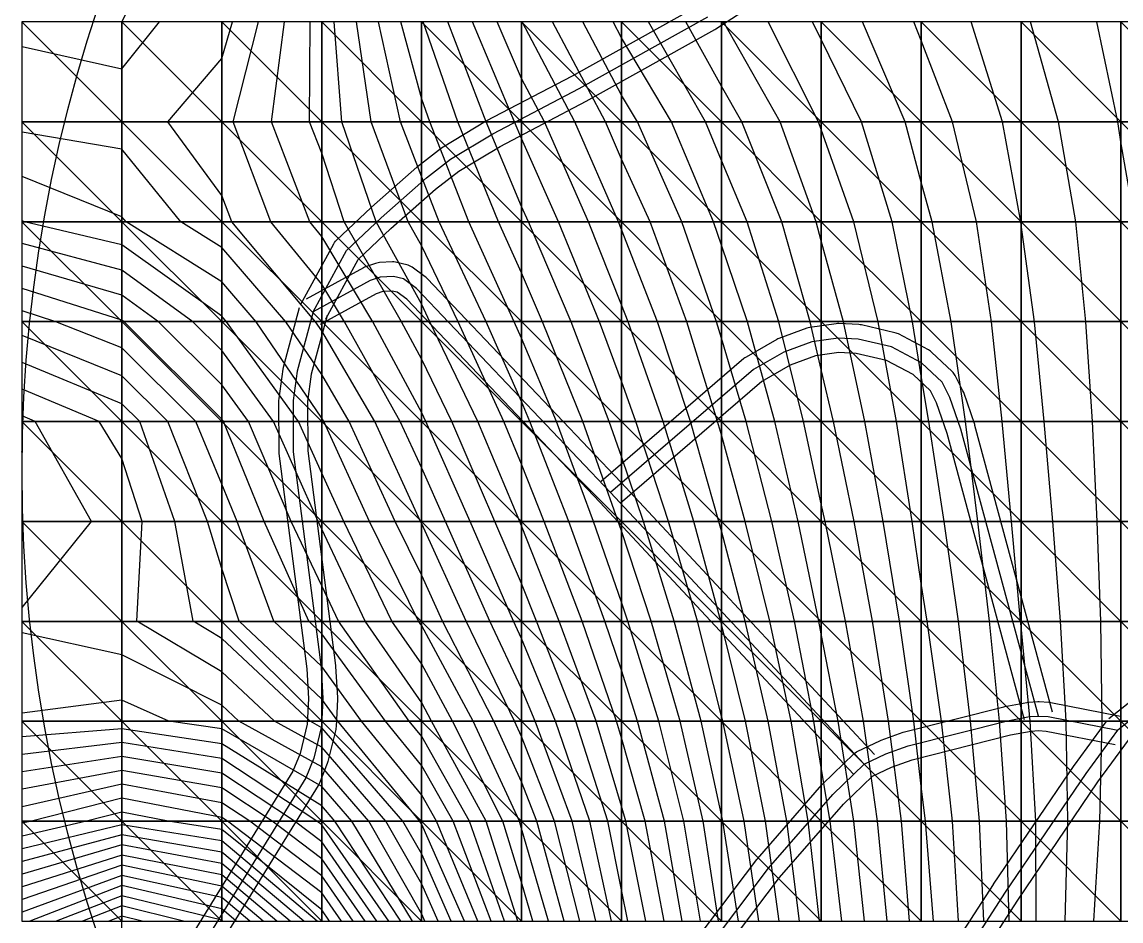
# Model space of a CAD drawing. Header units: metres. Extents: x -746 to 502, y -636 to 300.
# Drawn here: x -300 to -72.4, y -93.1 to 93.1 of the extents above; entities that cross this region are included whole.
import ezdxf

# ---------------------------------------------------------------- set-up
doc = ezdxf.new("R2010")
doc.units = ezdxf.units.M
for name, color, linetype in [('TOPO_AOI', 6, 'Continuous'), ('TOPO_CONT_MAJR', 7, 'Continuous'), ('TOPO_CONT_MINR', 249, 'Continuous'), ('TOPO_ELEV', 9, 'Continuous'), ('TOPO_HYDR_BASN', 140, 'Continuous'), ('TOPO_HYDR_STRM', 5, 'Continuous'), ('TOPO_ROAD', 3, 'Continuous')]:
    doc.layers.add(name, color=color, linetype=linetype)

msp = doc.modelspace()

# ---------------------------------------------------------------- linework, layer by layer
at = {"layer": 'TIN_SURFACE', "color": 252}
for points in [[(-300.02, 72.42, 584.23), (-279.33, 72.42, 584.41), (-300.02, 93.11, 583.93)], [(-279.33, 72.42, 584.41), (-279.33, 93.11, 583.64), (-300.02, 93.11, 583.93)], [(-279.33, 72.42, 584.41), (-258.64, 72.42, 585.7), (-279.33, 93.11, 583.64)], [(-258.64, 72.42, 585.7), (-258.64, 93.11, 584.59), (-279.33, 93.11, 583.64)], [(-258.64, 72.42, 585.7), (-237.95, 72.42, 588.32), (-258.64, 93.11, 584.59)], [(-237.95, 72.42, 588.32), (-237.95, 93.11, 588.44), (-258.64, 93.11, 584.59)], [(-237.95, 72.42, 588.32), (-217.26, 72.42, 591.72), (-237.95, 93.11, 588.44)], [(-217.26, 72.42, 591.72), (-217.26, 93.11, 592.95), (-237.95, 93.11, 588.44)], [(-217.26, 72.42, 591.72), (-196.57, 72.42, 595.25), (-217.26, 93.11, 592.95)], [(-196.57, 72.42, 595.25), (-196.57, 93.11, 596.98), (-217.26, 93.11, 592.95)], [(-196.57, 72.42, 595.25), (-175.87, 72.42, 598.53), (-196.57, 93.11, 596.98)], [(-175.87, 72.42, 598.53), (-175.87, 93.11, 600.27), (-196.57, 93.11, 596.98)], [(-175.87, 72.42, 598.53), (-155.18, 72.42, 601.47), (-175.87, 93.11, 600.27)], [(-155.18, 72.42, 601.47), (-155.18, 93.11, 602.95), (-175.87, 93.11, 600.27)], [(-155.18, 72.42, 601.47), (-134.49, 72.42, 604.07), (-155.18, 93.11, 602.95)], [(-134.49, 72.42, 604.07), (-134.49, 93.11, 605.2), (-155.18, 93.11, 602.95)], [(-134.49, 72.42, 604.07), (-113.8, 72.42, 606.37), (-134.49, 93.11, 605.2)], [(-113.8, 72.42, 606.37), (-113.8, 93.11, 607.14), (-134.49, 93.11, 605.2)], [(-113.8, 72.42, 606.37), (-93.11, 72.42, 608.37), (-113.8, 93.11, 607.14)], [(-93.11, 72.42, 608.37), (-93.11, 93.11, 608.86), (-113.8, 93.11, 607.14)], [(-93.11, 72.42, 608.37), (-72.42, 72.42, 610.05), (-93.11, 93.11, 608.86)], [(-72.42, 72.42, 610.05), (-72.42, 93.11, 610.36), (-93.11, 93.11, 608.86)], [(-72.42, 72.42, 610.05), (-51.73, 72.42, 611.39), (-72.42, 93.11, 610.36)], [(-51.73, 72.42, 611.39), (-51.73, 93.11, 611.68), (-72.42, 93.11, 610.36)], [(-300.02, 51.73, 581.98), (-279.33, 51.73, 582.93), (-300.02, 72.42, 584.23)], [(-279.33, 51.73, 582.93), (-279.33, 72.42, 584.41), (-300.02, 72.42, 584.23)], [(-279.33, 51.73, 582.93), (-258.64, 51.73, 584.75), (-279.33, 72.42, 584.41)], [(-258.64, 51.73, 584.75), (-258.64, 72.42, 585.7), (-279.33, 72.42, 584.41)], [(-258.64, 51.73, 584.75), (-237.95, 51.73, 587.31), (-258.64, 72.42, 585.7)], [(-237.95, 51.73, 587.31), (-237.95, 72.42, 588.32), (-258.64, 72.42, 585.7)], [(-237.95, 51.73, 587.31), (-217.26, 51.73, 590.42), (-237.95, 72.42, 588.32)], [(-217.26, 51.73, 590.42), (-217.26, 72.42, 591.72), (-237.95, 72.42, 588.32)], [(-217.26, 51.73, 590.42), (-196.57, 51.73, 593.77), (-217.26, 72.42, 591.72)], [(-196.57, 51.73, 593.77), (-196.57, 72.42, 595.25), (-217.26, 72.42, 591.72)], [(-196.57, 51.73, 593.77), (-175.87, 51.73, 597.1), (-196.57, 72.42, 595.25)], [(-175.87, 51.73, 597.1), (-175.87, 72.42, 598.53), (-196.57, 72.42, 595.25)], [(-175.87, 51.73, 597.1), (-155.18, 51.73, 600.25), (-175.87, 72.42, 598.53)], [(-155.18, 51.73, 600.25), (-155.18, 72.42, 601.47), (-175.87, 72.42, 598.53)], [(-155.18, 51.73, 600.25), (-134.49, 51.73, 603.15), (-155.18, 72.42, 601.47)], [(-134.49, 51.73, 603.15), (-134.49, 72.42, 604.07), (-155.18, 72.42, 601.47)], [(-134.49, 51.73, 603.15), (-113.8, 51.73, 605.76), (-134.49, 72.42, 604.07)], [(-113.8, 51.73, 605.76), (-113.8, 72.42, 606.37), (-134.49, 72.42, 604.07)], [(-113.8, 51.73, 605.76), (-93.11, 51.73, 608.01), (-113.8, 72.42, 606.37)], [(-93.11, 51.73, 608.01), (-93.11, 72.42, 608.37), (-113.8, 72.42, 606.37)], [(-93.11, 51.73, 608.01), (-72.42, 51.73, 609.82), (-93.11, 72.42, 608.37)], [(-72.42, 51.73, 609.82), (-72.42, 72.42, 610.05), (-93.11, 72.42, 608.37)], [(-72.42, 51.73, 609.82), (-51.73, 51.73, 611.11), (-72.42, 72.42, 610.05)], [(-51.73, 51.73, 611.11), (-51.73, 72.42, 611.39), (-72.42, 72.42, 610.05)], [(-300.02, 31.04, 577.52), (-279.33, 31.04, 578.94), (-300.02, 51.73, 581.98)], [(-279.33, 31.04, 578.94), (-279.33, 51.73, 582.93), (-300.02, 51.73, 581.98)], [(-279.33, 31.04, 578.94), (-258.64, 31.04, 581.85), (-279.33, 51.73, 582.93)], [(-258.64, 31.04, 581.85), (-258.64, 51.73, 584.75), (-279.33, 51.73, 582.93)], [(-258.64, 31.04, 581.85), (-237.95, 31.04, 585.21), (-258.64, 51.73, 584.75)], [(-237.95, 31.04, 585.21), (-237.95, 51.73, 587.31), (-258.64, 51.73, 584.75)], [(-237.95, 31.04, 585.21), (-217.26, 31.04, 588.71), (-237.95, 51.73, 587.31)], [(-217.26, 31.04, 588.71), (-217.26, 51.73, 590.42), (-237.95, 51.73, 587.31)], [(-217.26, 31.04, 588.71), (-196.57, 31.04, 592.26), (-217.26, 51.73, 590.42)], [(-196.57, 31.04, 592.26), (-196.57, 51.73, 593.77), (-217.26, 51.73, 590.42)], [(-196.57, 31.04, 592.26), (-175.87, 31.04, 595.78), (-196.57, 51.73, 593.77)], [(-175.87, 31.04, 595.78), (-175.87, 51.73, 597.1), (-196.57, 51.73, 593.77)], [(-175.87, 31.04, 595.78), (-155.18, 31.04, 599.17), (-175.87, 51.73, 597.1)], [(-155.18, 31.04, 599.17), (-155.18, 51.73, 600.25), (-175.87, 51.73, 597.1)], [(-155.18, 31.04, 599.17), (-134.49, 31.04, 602.36), (-155.18, 51.73, 600.25)], [(-134.49, 31.04, 602.36), (-134.49, 51.73, 603.15), (-155.18, 51.73, 600.25)], [(-134.49, 31.04, 602.36), (-113.8, 31.04, 605.25), (-134.49, 51.73, 603.15)], [(-113.8, 31.04, 605.25), (-113.8, 51.73, 605.76), (-134.49, 51.73, 603.15)], [(-113.8, 31.04, 605.25), (-93.11, 31.04, 607.74), (-113.8, 51.73, 605.76)], [(-93.11, 31.04, 607.74), (-93.11, 51.73, 608.01), (-113.8, 51.73, 605.76)], [(-93.11, 31.04, 607.74), (-72.42, 31.04, 609.68), (-93.11, 51.73, 608.01)], [(-72.42, 31.04, 609.68), (-72.42, 51.73, 609.82), (-93.11, 51.73, 608.01)], [(-72.42, 31.04, 609.68), (-51.73, 31.04, 610.87), (-72.42, 51.73, 609.82)], [(-51.73, 31.04, 610.87), (-51.73, 51.73, 611.11), (-72.42, 51.73, 609.82)], [(-300.02, 10.35, 573.79), (-279.33, 10.35, 575.36), (-300.02, 31.04, 577.52)], [(-279.33, 10.35, 575.36), (-279.33, 31.04, 578.94), (-300.02, 31.04, 577.52)], [(-279.33, 10.35, 575.36), (-258.64, 10.35, 578.93), (-279.33, 31.04, 578.94)], [(-258.64, 10.35, 578.93), (-258.64, 31.04, 581.85), (-279.33, 31.04, 578.94)], [(-258.64, 10.35, 578.93), (-237.95, 10.35, 582.93), (-258.64, 31.04, 581.85)], [(-237.95, 10.35, 582.93), (-237.95, 31.04, 585.21), (-258.64, 31.04, 581.85)], [(-237.95, 10.35, 582.93), (-217.26, 10.35, 586.84), (-237.95, 31.04, 585.21)], [(-217.26, 10.35, 586.84), (-217.26, 31.04, 588.71), (-237.95, 31.04, 585.21)], [(-217.26, 10.35, 586.84), (-196.57, 10.35, 590.68), (-217.26, 31.04, 588.71)], [(-196.57, 10.35, 590.68), (-196.57, 31.04, 592.26), (-217.26, 31.04, 588.71)], [(-196.57, 10.35, 590.68), (-175.87, 10.35, 594.47), (-196.57, 31.04, 592.26)], [(-175.87, 10.35, 594.47), (-175.87, 31.04, 595.78), (-196.57, 31.04, 592.26)], [(-175.87, 10.35, 594.47), (-155.18, 10.35, 598.14), (-175.87, 31.04, 595.78)], [(-155.18, 10.35, 598.14), (-155.18, 31.04, 599.17), (-175.87, 31.04, 595.78)], [(-155.18, 10.35, 598.14), (-134.49, 10.35, 601.61), (-155.18, 31.04, 599.17)], [(-134.49, 10.35, 601.61), (-134.49, 31.04, 602.36), (-155.18, 31.04, 599.17)], [(-134.49, 10.35, 601.61), (-113.8, 10.35, 604.79), (-134.49, 31.04, 602.36)], [(-113.8, 10.35, 604.79), (-113.8, 31.04, 605.25), (-134.49, 31.04, 602.36)], [(-113.8, 10.35, 604.79), (-93.11, 10.35, 607.52), (-113.8, 31.04, 605.25)], [(-93.11, 10.35, 607.52), (-93.11, 31.04, 607.74), (-113.8, 31.04, 605.25)], [(-93.11, 10.35, 607.52), (-72.42, 10.35, 609.59), (-93.11, 31.04, 607.74)], [(-72.42, 10.35, 609.59), (-72.42, 31.04, 609.68), (-93.11, 31.04, 607.74)], [(-72.42, 10.35, 609.59), (-51.73, 10.35, 610.74), (-72.42, 31.04, 609.68)], [(-51.73, 10.35, 610.74), (-51.73, 31.04, 610.87), (-72.42, 31.04, 609.68)], [(-300.02, -10.35, 573.12), (-279.33, -10.35, 574.39), (-300.02, 10.35, 573.79)], [(-279.33, -10.35, 574.39), (-279.33, 10.35, 575.36), (-300.02, 10.35, 573.79)], [(-279.33, -10.35, 574.39), (-258.64, -10.35, 577.44), (-279.33, 10.35, 575.36)], [(-258.64, -10.35, 577.44), (-258.64, 10.35, 578.93), (-279.33, 10.35, 575.36)], [(-258.64, -10.35, 577.44), (-237.95, -10.35, 581.13), (-258.64, 10.35, 578.93)], [(-237.95, -10.35, 581.13), (-237.95, 10.35, 582.93), (-258.64, 10.35, 578.93)], [(-237.95, -10.35, 581.13), (-217.26, -10.35, 585.05), (-237.95, 10.35, 582.93)], [(-217.26, -10.35, 585.05), (-217.26, 10.35, 586.84), (-237.95, 10.35, 582.93)], [(-217.26, -10.35, 585.05), (-196.57, -10.35, 589.08), (-217.26, 10.35, 586.84)], [(-196.57, -10.35, 589.08), (-196.57, 10.35, 590.68), (-217.26, 10.35, 586.84)], [(-196.57, -10.35, 589.08), (-175.87, -10.35, 593.13), (-196.57, 10.35, 590.68)], [(-175.87, -10.35, 593.13), (-175.87, 10.35, 594.47), (-196.57, 10.35, 590.68)], [(-175.87, -10.35, 593.13), (-155.18, -10.35, 597.1), (-175.87, 10.35, 594.47)], [(-155.18, -10.35, 597.1), (-155.18, 10.35, 598.14), (-175.87, 10.35, 594.47)], [(-155.18, -10.35, 597.1), (-134.49, -10.35, 600.87), (-155.18, 10.35, 598.14)], [(-134.49, -10.35, 600.87), (-134.49, 10.35, 601.61), (-155.18, 10.35, 598.14)], [(-134.49, -10.35, 600.87), (-113.8, -10.35, 604.32), (-134.49, 10.35, 601.61)], [(-113.8, -10.35, 604.32), (-113.8, 10.35, 604.79), (-134.49, 10.35, 601.61)], [(-113.8, -10.35, 604.32), (-93.11, -10.35, 607.28), (-113.8, 10.35, 604.79)], [(-93.11, -10.35, 607.28), (-93.11, 10.35, 607.52), (-113.8, 10.35, 604.79)], [(-93.11, -10.35, 607.28), (-72.42, -10.35, 609.54), (-93.11, 10.35, 607.52)], [(-72.42, -10.35, 609.54), (-72.42, 10.35, 609.59), (-93.11, 10.35, 607.52)], [(-72.42, -10.35, 609.54), (-51.73, -10.35, 610.79), (-72.42, 10.35, 609.59)], [(-51.73, -10.35, 610.79), (-51.73, 10.35, 610.74), (-72.42, 10.35, 609.59)], [(-300.02, -31.04, 574.14), (-279.33, -31.04, 574.74), (-300.02, -10.35, 573.12)], [(-279.33, -31.04, 574.74), (-279.33, -10.35, 574.39), (-300.02, -10.35, 573.12)], [(-279.33, -31.04, 574.74), (-258.64, -31.04, 576.51), (-279.33, -10.35, 574.39)], [(-258.64, -31.04, 576.51), (-258.64, -10.35, 577.44), (-279.33, -10.35, 574.39)], [(-258.64, -31.04, 576.51), (-237.95, -31.04, 579.38), (-258.64, -10.35, 577.44)], [(-237.95, -31.04, 579.38), (-237.95, -10.35, 581.13), (-258.64, -10.35, 577.44)], [(-237.95, -31.04, 579.38), (-217.26, -31.04, 583.12), (-237.95, -10.35, 581.13)], [(-217.26, -31.04, 583.12), (-217.26, -10.35, 585.05), (-237.95, -10.35, 581.13)], [(-217.26, -31.04, 583.12), (-196.57, -31.04, 587.35), (-217.26, -10.35, 585.05)], [(-196.57, -31.04, 587.35), (-196.57, -10.35, 589.08), (-217.26, -10.35, 585.05)], [(-196.57, -31.04, 587.35), (-175.87, -31.04, 591.73), (-196.57, -10.35, 589.08)], [(-175.87, -31.04, 591.73), (-175.87, -10.35, 593.13), (-196.57, -10.35, 589.08)], [(-175.87, -31.04, 591.73), (-155.18, -31.04, 596.03), (-175.87, -10.35, 593.13)], [(-155.18, -31.04, 596.03), (-155.18, -10.35, 597.1), (-175.87, -10.35, 593.13)], [(-155.18, -31.04, 596.03), (-134.49, -31.04, 600.1), (-155.18, -10.35, 597.1)], [(-134.49, -31.04, 600.1), (-134.49, -10.35, 600.87), (-155.18, -10.35, 597.1)], [(-134.49, -31.04, 600.1), (-113.8, -31.04, 603.81), (-134.49, -10.35, 600.87)], [(-113.8, -31.04, 603.81), (-113.8, -10.35, 604.32), (-134.49, -10.35, 600.87)], [(-113.8, -31.04, 603.81), (-93.11, -31.04, 607.01), (-113.8, -10.35, 604.32)], [(-93.11, -31.04, 607.01), (-93.11, -10.35, 607.28), (-113.8, -10.35, 604.32)], [(-93.11, -31.04, 607.01), (-72.42, -31.04, 609.51), (-93.11, -10.35, 607.28)], [(-72.42, -31.04, 609.51), (-72.42, -10.35, 609.54), (-93.11, -10.35, 607.28)], [(-72.42, -31.04, 609.51), (-51.73, -31.04, 611.04), (-72.42, -10.35, 609.54)], [(-51.73, -31.04, 611.04), (-51.73, -10.35, 610.79), (-72.42, -10.35, 609.54)], [(-300.02, -51.73, 572.9), (-279.33, -51.73, 572.54), (-300.02, -31.04, 574.14)], [(-279.33, -51.73, 572.54), (-279.33, -31.04, 574.74), (-300.02, -31.04, 574.14)], [(-279.33, -51.73, 572.54), (-258.64, -51.73, 573.52), (-279.33, -31.04, 574.74)], [(-258.64, -51.73, 573.52), (-258.64, -31.04, 576.51), (-279.33, -31.04, 574.74)], [(-258.64, -51.73, 573.52), (-237.95, -51.73, 576.33), (-258.64, -31.04, 576.51)], [(-237.95, -51.73, 576.33), (-237.95, -31.04, 579.38), (-258.64, -31.04, 576.51)], [(-237.95, -51.73, 576.33), (-217.26, -51.73, 580.52), (-237.95, -31.04, 579.38)], [(-217.26, -51.73, 580.52), (-217.26, -31.04, 583.12), (-237.95, -31.04, 579.38)], [(-217.26, -51.73, 580.52), (-196.57, -51.73, 585.34), (-217.26, -31.04, 583.12)], [(-196.57, -51.73, 585.34), (-196.57, -31.04, 587.35), (-217.26, -31.04, 583.12)], [(-196.57, -51.73, 585.34), (-175.87, -51.73, 590.24), (-196.57, -31.04, 587.35)], [(-175.87, -51.73, 590.24), (-175.87, -31.04, 591.73), (-196.57, -31.04, 587.35)], [(-175.87, -51.73, 590.24), (-155.18, -51.73, 594.94), (-175.87, -31.04, 591.73)], [(-155.18, -51.73, 594.94), (-155.18, -31.04, 596.03), (-175.87, -31.04, 591.73)], [(-155.18, -51.73, 594.94), (-134.49, -51.73, 599.33), (-155.18, -31.04, 596.03)], [(-134.49, -51.73, 599.33), (-134.49, -31.04, 600.1), (-155.18, -31.04, 596.03)], [(-134.49, -51.73, 599.33), (-113.8, -51.73, 603.3), (-134.49, -31.04, 600.1)], [(-113.8, -51.73, 603.3), (-113.8, -31.04, 603.81), (-134.49, -31.04, 600.1)], [(-113.8, -51.73, 603.3), (-93.11, -51.73, 606.75), (-113.8, -31.04, 603.81)], [(-93.11, -51.73, 606.75), (-93.11, -31.04, 607.01), (-113.8, -31.04, 603.81)], [(-93.11, -51.73, 606.75), (-72.42, -51.73, 609.53), (-93.11, -31.04, 607.01)], [(-72.42, -51.73, 609.53), (-72.42, -31.04, 609.51), (-93.11, -31.04, 607.01)], [(-72.42, -51.73, 609.53), (-51.73, -51.73, 611.49), (-72.42, -31.04, 609.51)], [(-51.73, -51.73, 611.49), (-51.73, -31.04, 611.04), (-72.42, -31.04, 609.51)], [(-300.02, -72.42, 567.17), (-279.33, -72.42, 565.35), (-300.02, -51.73, 572.9)], [(-279.33, -72.42, 565.35), (-279.33, -51.73, 572.54), (-300.02, -51.73, 572.9)], [(-279.33, -72.42, 565.35), (-258.64, -72.42, 566.75), (-279.33, -51.73, 572.54)], [(-258.64, -72.42, 566.75), (-258.64, -51.73, 573.52), (-279.33, -51.73, 572.54)], [(-258.64, -72.42, 566.75), (-237.95, -72.42, 571.23), (-258.64, -51.73, 573.52)], [(-237.95, -72.42, 571.23), (-237.95, -51.73, 576.33), (-258.64, -51.73, 573.52)], [(-237.95, -72.42, 571.23), (-217.26, -72.42, 577.11), (-237.95, -51.73, 576.33)], [(-217.26, -72.42, 577.11), (-217.26, -51.73, 580.52), (-237.95, -51.73, 576.33)], [(-217.26, -72.42, 577.11), (-196.57, -72.42, 583.13), (-217.26, -51.73, 580.52)], [(-196.57, -72.42, 583.13), (-196.57, -51.73, 585.34), (-217.26, -51.73, 580.52)], [(-196.57, -72.42, 583.13), (-175.87, -72.42, 588.78), (-196.57, -51.73, 585.34)], [(-175.87, -72.42, 588.78), (-175.87, -51.73, 590.24), (-196.57, -51.73, 585.34)], [(-175.87, -72.42, 588.78), (-155.18, -72.42, 593.94), (-175.87, -51.73, 590.24)], [(-155.18, -72.42, 593.94), (-155.18, -51.73, 594.94), (-175.87, -51.73, 590.24)], [(-155.18, -72.42, 593.94), (-134.49, -72.42, 598.62), (-155.18, -51.73, 594.94)], [(-134.49, -72.42, 598.62), (-134.49, -51.73, 599.33), (-155.18, -51.73, 594.94)], [(-134.49, -72.42, 598.62), (-113.8, -72.42, 602.84), (-134.49, -51.73, 599.33)], [(-113.8, -72.42, 602.84), (-113.8, -51.73, 603.3), (-134.49, -51.73, 599.33)], [(-113.8, -72.42, 602.84), (-93.11, -72.42, 606.55), (-113.8, -51.73, 603.3)], [(-93.11, -72.42, 606.55), (-93.11, -51.73, 606.75), (-113.8, -51.73, 603.3)], [(-93.11, -72.42, 606.55), (-72.42, -72.42, 609.66), (-93.11, -51.73, 606.75)], [(-72.42, -72.42, 609.66), (-72.42, -51.73, 609.53), (-93.11, -51.73, 606.75)], [(-72.42, -72.42, 609.66), (-51.73, -72.42, 612.11), (-72.42, -51.73, 609.53)], [(-51.73, -72.42, 612.11), (-51.73, -51.73, 611.49), (-72.42, -51.73, 609.53)], [(-300.02, -93.11, 559.3), (-279.33, -93.11, 555.51), (-300.02, -72.42, 567.17)], [(-279.33, -93.11, 555.51), (-279.33, -72.42, 565.35), (-300.02, -72.42, 567.17)], [(-279.33, -93.11, 555.51), (-258.64, -93.11, 557.93), (-279.33, -72.42, 565.35)], [(-258.64, -93.11, 557.93), (-258.64, -72.42, 566.75), (-279.33, -72.42, 565.35)], [(-258.64, -93.11, 557.93), (-237.95, -93.11, 565.34), (-258.64, -72.42, 566.75)], [(-237.95, -93.11, 565.34), (-237.95, -72.42, 571.23), (-258.64, -72.42, 566.75)], [(-237.95, -93.11, 565.34), (-217.26, -93.11, 573.77), (-237.95, -72.42, 571.23)], [(-217.26, -93.11, 573.77), (-217.26, -72.42, 577.11), (-237.95, -72.42, 571.23)], [(-217.26, -93.11, 573.77), (-196.57, -93.11, 581.28), (-217.26, -72.42, 577.11)], [(-196.57, -93.11, 581.28), (-196.57, -72.42, 583.13), (-217.26, -72.42, 577.11)], [(-196.57, -93.11, 581.28), (-175.87, -93.11, 587.65), (-196.57, -72.42, 583.13)], [(-175.87, -93.11, 587.65), (-175.87, -72.42, 588.78), (-196.57, -72.42, 583.13)], [(-175.87, -93.11, 587.65), (-155.18, -93.11, 593.16), (-175.87, -72.42, 588.78)], [(-155.18, -93.11, 593.16), (-155.18, -72.42, 593.94), (-175.87, -72.42, 588.78)], [(-155.18, -93.11, 593.16), (-134.49, -93.11, 598.08), (-155.18, -72.42, 593.94)], [(-134.49, -93.11, 598.08), (-134.49, -72.42, 598.62), (-155.18, -72.42, 593.94)], [(-134.49, -93.11, 598.08), (-113.8, -93.11, 602.52), (-134.49, -72.42, 598.62)], [(-113.8, -93.11, 602.52), (-113.8, -72.42, 602.84), (-134.49, -72.42, 598.62)], [(-113.8, -93.11, 602.52), (-93.11, -93.11, 606.48), (-113.8, -72.42, 602.84)], [(-93.11, -93.11, 606.48), (-93.11, -72.42, 606.55), (-113.8, -72.42, 602.84)], [(-93.11, -93.11, 606.48), (-72.42, -93.11, 609.94), (-93.11, -72.42, 606.55)], [(-72.42, -93.11, 609.94), (-72.42, -72.42, 609.66), (-93.11, -72.42, 606.55)], [(-72.42, -93.11, 609.94), (-51.73, -93.11, 612.88), (-72.42, -72.42, 609.66)], [(-51.73, -93.11, 612.88), (-51.73, -72.42, 612.11), (-72.42, -72.42, 609.66)]]:
    msp.add_3dface(points, dxfattribs=at)
at = {"layer": 'TOPO_AOI', "color": 6}
msp.add_circle((0, 0), 300, dxfattribs=at)
at = {"layer": 'TOPO_CONT_MAJR', "color": 7, "lineweight": 30}
for points, elevation in [([(-269.82, 72.41), (-258.62, 85.51), (-256.43, 93.1)], 585), ([(-227.7, 72.41), (-230.77, 93.1)], 590), ([(-198, 72.41), (-206.71, 93.1)], 595), ([(-175.86, 89.84), (-177.59, 93.1)], 600), ([(-126.13, 72.41), (-134.48, 89.5), (-136.28, 93.1)], 605), ([(-73.04, 72.41), (-77.39, 93.1)], 610), ([(-165.52, 72.41), (-175.86, 89.84)], 600), ([(-256.58, 51.72), (-258.62, 57.19), (-269.82, 72.41)], 585), ([(-220.01, 51.72), (-227.7, 72.41)], 590), ([(-188.92, 51.72), (-196.55, 68.96), (-198, 72.41)], 595), ([(-156.83, 51.72), (-165.52, 72.41)], 600), ([(-119.79, 51.72), (-126.13, 72.41)], 605), ([(-72.41, 67.84), (-73.04, 72.41)], 610), ([(-69.55, 51.72), (-72.41, 67.84)], 610), ([(-239.23, 31.03), (-256.58, 51.72)], 585), ([(-209.71, 31.03), (-217.24, 46.68), (-220.01, 51.72)], 590), ([(-180.44, 31.03), (-188.92, 51.72)], 595), ([(-149.79, 31.03), (-155.17, 46.9), (-156.83, 51.72)], 600), ([(-115.58, 31.03), (-119.79, 51.72)], 605), ([(-271.77, 31.03), (-279.31, 36.53), (-300, 42.55)], 580), ([(-253.09, 10.34), (-258.62, 17.92), (-271.77, 31.03)], 580), ([(-237.93, 29.12), (-239.23, 31.03)], 585), ([(-200.23, 10.34), (-209.71, 31.03)], 590), ([(-175.86, 18.74), (-180.44, 31.03)], 595), ([(-144.09, 10.34), (-149.79, 31.03)], 600), ([(-113.79, 19.83), (-115.58, 31.03)], 605), ([(-226.96, 10.34), (-237.93, 29.12)], 585), ([(-172.87, 10.34), (-175.86, 18.74)], 595), ([(-112.19, 10.34), (-113.79, 19.83)], 605), ([(-284.07, 10.34), (-300, 17.05)], 575), ([(-275.15, -10.34), (-279.31, 2.69), (-284.07, 10.34)], 575), ([(-244.28, -10.34), (-253.09, 10.34)], 580), ([(-217.48, -10.34), (-226.96, 10.34)], 585), ([(-191.85, -10.34), (-196.55, 1.54), (-200.23, 10.34)], 590), ([(-166.13, -10.34), (-172.87, 10.34)], 595), ([(-139.25, -10.34), (-144.09, 10.34)], 600), ([(-109.02, -10.34), (-112.19, 10.34)], 605), ([(-276.24, -31.03), (-275.15, -10.34)], 575), ([(-237.93, -23.7), (-244.28, -10.34)], 580), ([(-208.03, -31.03), (-217.24, -10.84), (-217.48, -10.34)], 585), ([(-184.03, -31.03), (-191.85, -10.34)], 590), ([(-160.13, -31.03), (-166.13, -10.34)], 595), ([(-134.98, -31.03), (-139.25, -10.34)], 600), ([(-106.1, -31.03), (-109.02, -10.34)], 605), ([(-234.48, -31.03), (-237.93, -23.7)], 580), ([(-247.74, -51.72), (-258.62, -41.49), (-276.24, -31.03)], 575), ([(-219.81, -51.72), (-234.48, -31.03)], 580), ([(-198.01, -51.72), (-208.03, -31.03)], 585), ([(-176.88, -51.72), (-184.03, -31.03)], 590), ([(-154.91, -51.72), (-155.17, -50.66), (-160.13, -31.03)], 595), ([(-130.97, -51.72), (-134.48, -33.64), (-134.98, -31.03)], 600), ([(-103.57, -51.72), (-106.1, -31.03)], 605), ([(-237.93, -57.11), (-247.74, -51.72)], 575), ([(-207.32, -72.41), (-217.24, -54.88), (-219.81, -51.72)], 580), ([(-189.72, -72.41), (-196.55, -54.91), (-198.01, -51.72)], 585), ([(-175.86, -55.13), (-176.88, -51.72)], 590), ([(-150.48, -72.41), (-154.91, -51.72)], 595), ([(-127.72, -72.41), (-130.97, -51.72)], 600), ([(-101.74, -72.41), (-103.57, -51.72)], 605), ([(-170.97, -72.41), (-175.86, -55.13)], 590), ([(-243.6, -72.41), (-258.62, -62.49), (-279.31, -59.03), (-300, -62.2)], 570), ([(-224.66, -72.41), (-237.93, -57.11)], 575), ([(-237.93, -76.72), (-243.6, -72.41)], 570), ([(-213.86, -93.1), (-217.24, -85.5), (-224.66, -72.41)], 575), ([(-200.08, -93.1), (-207.32, -72.41)], 580), ([(-184.46, -93.1), (-189.72, -72.41)], 585), ([(-167.03, -93.1), (-170.97, -72.41)], 590), ([(-147.44, -93.1), (-150.48, -72.41)], 595), ([(-125.53, -93.1), (-127.72, -72.41)], 600), ([(-100.82, -93.1), (-101.74, -72.41)], 605), ([(-238.88, -93.1), (-258.62, -76.52), (-279.31, -73.15), (-300, -78.12)], 565), ([(-226.5, -93.1), (-237.93, -76.72)], 570), ([(-252.85, -93.1), (-258.62, -88.26), (-279.31, -83.66), (-300, -91.25)], 560)]:
    msp.add_lwpolyline(points, dxfattribs=dict(at, elevation=elevation))
at = {"layer": 'TOPO_CONT_MINR', "color": 249}
for points, elevation in [([(-300, 88.04), (-279.31, 83.4), (-271.53, 93.1)], 584), ([(-256.27, 72.41), (-251.06, 93.1)], 586), ([(-248.36, 72.41), (-245.68, 93.1)], 587), ([(-240.45, 72.41), (-240.31, 93.1)], 588), ([(-233.79, 72.41), (-235.37, 93.1)], 589), ([(-221.62, 72.41), (-226.18, 93.1)], 591), ([(-215.59, 72.41), (-217.24, 77.15), (-221.59, 93.1)], 592), ([(-209.73, 72.41), (-216.97, 93.1)], 593), ([(-203.86, 72.41), (-211.84, 93.1)], 594), ([(-191.8, 72.41), (-196.55, 81.4), (-201.58, 93.1)], 596), ([(-185.51, 72.41), (-196.44, 93.1)], 597), ([(-179.21, 72.41), (-190.15, 93.1)], 598), ([(-175.86, 77.97), (-183.87, 93.1)], 599), ([(-158.48, 72.41), (-170.25, 93.1)], 601), ([(-150.95, 72.41), (-155.17, 79.83), (-162.52, 93.1)], 602), ([(-143, 72.41), (-154.71, 93.1)], 603), ([(-135.05, 72.41), (-145.5, 93.1)], 604), ([(-117.13, 72.41), (-125.94, 93.1)], 606), ([(-113.79, 89.27), (-115.31, 93.1)], 607), ([(-96.94, 72.41), (-103.45, 93.1)], 608), ([(-85.35, 72.41), (-91.14, 93.1)], 609), ([(-107.28, 72.41), (-113.79, 89.27)], 607), ([(-172.56, 72.41), (-175.86, 77.97)], 599), ([(-248.5, 51.72), (-256.27, 72.41)], 586), ([(-240.41, 51.72), (-248.36, 72.41)], 587), ([(-237.93, 65.9), (-240.45, 72.41)], 588), ([(-226.66, 51.72), (-233.79, 72.41)], 589), ([(-213.65, 51.72), (-217.24, 60.99), (-221.62, 72.41)], 591), ([(-207.48, 51.72), (-215.59, 72.41)], 592), ([(-201.31, 51.72), (-209.73, 72.41)], 593), ([(-195.14, 51.72), (-196.55, 54.92), (-203.86, 72.41)], 594), ([(-182.71, 51.72), (-191.8, 72.41)], 596), ([(-176.5, 51.72), (-185.51, 72.41)], 597), ([(-175.86, 64.72), (-179.21, 72.41)], 598), ([(-163.4, 51.72), (-172.56, 72.41)], 599), ([(-149.83, 51.72), (-155.17, 64.44), (-158.48, 72.41)], 601), ([(-142.69, 51.72), (-150.95, 72.41)], 602), ([(-135.56, 51.72), (-143, 72.41)], 603), ([(-127.73, 51.72), (-134.48, 70.8), (-135.05, 72.41)], 604), ([(-113.79, 59.96), (-117.13, 72.41)], 606), ([(-102.36, 51.72), (-107.28, 72.41)], 607), ([(-93.18, 51.72), (-96.94, 72.41)], 608), ([(-81.79, 51.72), (-85.35, 72.41)], 609), ([(-267.12, 51.72), (-279.31, 66.75), (-300, 70.31)], 584), ([(-233.32, 51.72), (-237.93, 65.9)], 588), ([(-169.96, 51.72), (-175.86, 64.72)], 598), ([(-278.47, 51.72), (-279.31, 52.76), (-300, 61.12)], 583), ([(-111.54, 51.72), (-113.79, 59.96)], 606), ([(-299.53, 51.72), (-300, 51.92)], 582), ([(-257.67, 31.03), (-258.62, 32.14), (-279.31, 46.92), (-299.53, 51.72)], 582), ([(-251.52, 31.03), (-258.62, 39.26), (-278.47, 51.72)], 583), ([(-245.38, 31.03), (-258.62, 46.39), (-267.12, 51.72)], 584), ([(-237.93, 38.83), (-248.5, 51.72)], 586), ([(-237.93, 48.7), (-240.41, 51.72)], 587), ([(-221.43, 31.03), (-233.32, 51.72)], 588), ([(-215.54, 31.03), (-217.24, 34.58), (-226.66, 51.72)], 589), ([(-203.88, 31.03), (-213.65, 51.72)], 591), ([(-198.06, 31.03), (-207.48, 51.72)], 592), ([(-192.19, 31.03), (-196.55, 41.17), (-201.31, 51.72)], 593), ([(-186.32, 31.03), (-195.14, 51.72)], 594), ([(-175.86, 34.5), (-182.71, 51.72)], 596), ([(-175.86, 50.13), (-176.5, 51.72)], 597), ([(-168.41, 31.03), (-175.86, 50.13)], 597), ([(-162.32, 31.03), (-169.96, 51.72)], 598), ([(-156.22, 31.03), (-163.4, 51.72)], 599), ([(-143.29, 31.03), (-149.83, 51.72)], 601), ([(-136.8, 31.03), (-142.69, 51.72)], 602), ([(-129.88, 31.03), (-134.48, 47.8), (-135.56, 51.72)], 603), ([(-122.73, 31.03), (-127.73, 51.72)], 604), ([(-107.57, 31.03), (-111.54, 51.72)], 606), ([(-99.27, 31.03), (-102.36, 51.72)], 607), ([(-93.1, 51.1), (-93.18, 51.72)], 608), ([(-90.36, 31.03), (-93.1, 51.1)], 608), ([(-79.67, 31.03), (-81.79, 51.72)], 609), ([(-227.34, 31.03), (-237.93, 48.7)], 587), ([(-264.64, 31.03), (-279.31, 41.72), (-300, 47.19)], 581), ([(-233.26, 31.03), (-237.93, 38.83)], 586), ([(-278.89, 31.03), (-279.31, 31.34), (-300, 37.91)], 579), ([(-174.51, 31.03), (-175.86, 34.5)], 596), ([(-292.98, 31.03), (-300, 33.28)], 578), ([(-264.03, 10.34), (-279.31, 25.6), (-292.98, 31.03)], 578), ([(-258.28, 10.34), (-258.62, 10.82), (-278.89, 31.03)], 579), ([(-247.91, 10.34), (-258.62, 25.03), (-264.64, 31.03)], 581), ([(-242.73, 10.34), (-257.67, 31.03)], 582), ([(-237.93, 11.02), (-251.52, 31.03)], 583), ([(-237.93, 20.07), (-245.38, 31.03)], 584), ([(-221.67, 10.34), (-233.26, 31.03)], 586), ([(-216.37, 10.34), (-217.24, 12.14), (-227.34, 31.03)], 587), ([(-210.99, 10.34), (-217.24, 23.21), (-221.43, 31.03)], 588), ([(-205.61, 10.34), (-215.54, 31.03)], 589), ([(-194.82, 10.34), (-196.55, 14.51), (-203.88, 31.03)], 591), ([(-189.35, 10.34), (-196.55, 27.64), (-198.06, 31.03)], 592), ([(-183.89, 10.34), (-192.19, 31.03)], 593), ([(-178.42, 10.34), (-186.32, 31.03)], 594), ([(-167.23, 10.34), (-174.51, 31.03)], 596), ([(-161.6, 10.34), (-168.41, 31.03)], 597), ([(-155.96, 10.34), (-162.32, 31.03)], 598), ([(-150.05, 10.34), (-155.17, 27.59), (-156.22, 31.03)], 599), ([(-138.14, 10.34), (-143.29, 31.03)], 601), ([(-131.97, 10.34), (-134.48, 21.1), (-136.8, 31.03)], 602), ([(-125.45, 10.34), (-129.88, 31.03)], 603), ([(-118.93, 10.34), (-122.73, 31.03)], 604), ([(-104.62, 10.34), (-107.57, 31.03)], 606), ([(-97.04, 10.34), (-99.27, 31.03)], 607), ([(-88.32, 10.34), (-90.36, 31.03)], 608), ([(-78.35, 10.34), (-79.67, 31.03)], 609), ([(-269.82, 10.34), (-279.31, 19.82), (-300, 28.17)], 577), ([(-275.61, 10.34), (-279.31, 14.04), (-300, 22.61)], 576), ([(-232.25, 10.34), (-237.93, 20.07)], 584), ([(-297.26, 10.34), (-300, 11.5)], 574), ([(-285.6, -10.34), (-297.26, 10.34)], 574), ([(-268.37, -10.34), (-275.61, 10.34)], 576), ([(-261.6, -10.34), (-269.82, 10.34)], 577), ([(-255.48, -10.34), (-258.62, -2.59), (-264.03, 10.34)], 578), ([(-249.88, -10.34), (-258.28, 10.34)], 579), ([(-238.68, -10.34), (-247.91, 10.34)], 581), ([(-237.93, -0.34), (-242.73, 10.34)], 582), ([(-237.53, 10.34), (-237.93, 11.02)], 583), ([(-228.06, -10.34), (-237.53, 10.34)], 583), ([(-222.77, -10.34), (-232.25, 10.34)], 584), ([(-212.34, -10.34), (-217.24, 0.67), (-221.67, 10.34)], 586), ([(-207.21, -10.34), (-216.37, 10.34)], 587), ([(-202.08, -10.34), (-210.99, 10.34)], 588), ([(-196.95, -10.34), (-205.61, 10.34)], 589), ([(-186.74, -10.34), (-194.82, 10.34)], 591), ([(-181.64, -10.34), (-189.35, 10.34)], 592), ([(-176.54, -10.34), (-183.89, 10.34)], 593), ([(-175.86, 3.09), (-178.42, 10.34)], 594), ([(-160.91, -10.34), (-167.23, 10.34)], 596), ([(-155.7, -10.34), (-161.6, 10.34)], 597), ([(-150.23, -10.34), (-155.17, 7.56), (-155.96, 10.34)], 598), ([(-144.74, -10.34), (-150.05, 10.34)], 599), ([(-133.69, -10.34), (-134.48, -6.69), (-138.14, 10.34)], 601), ([(-127.69, -10.34), (-131.97, 10.34)], 602), ([(-121.69, -10.34), (-125.45, 10.34)], 603), ([(-115.69, -10.34), (-118.93, 10.34)], 604), ([(-102.05, -10.34), (-104.62, 10.34)], 606), ([(-95.08, -10.34), (-97.04, 10.34)], 607), ([(-86.53, -10.34), (-88.32, 10.34)], 608), ([(-77.36, -10.34), (-78.35, 10.34)], 609), ([(-171.34, -10.34), (-175.86, 3.09)], 594), ([(-233.35, -10.34), (-237.93, -0.34)], 582), ([(-300, -28.16), (-285.6, -10.34)], 574), ([(-264.56, -31.03), (-268.37, -10.34)], 576), ([(-255.07, -31.03), (-258.62, -20.11), (-261.6, -10.34)], 577), ([(-247.86, -31.03), (-255.48, -10.34)], 578), ([(-240.65, -31.03), (-249.88, -10.34)], 579), ([(-237.93, -11.92), (-238.68, -10.34)], 581), ([(-223.41, -31.03), (-233.35, -10.34)], 582), ([(-217.88, -31.03), (-228.06, -10.34)], 583), ([(-212.92, -31.03), (-217.24, -21.55), (-222.77, -10.34)], 584), ([(-203.14, -31.03), (-212.34, -10.34)], 586), ([(-198.25, -31.03), (-207.21, -10.34)], 587), ([(-193.47, -31.03), (-196.55, -23.23), (-202.08, -10.34)], 588), ([(-188.75, -31.03), (-196.55, -11.27), (-196.95, -10.34)], 589), ([(-179.31, -31.03), (-186.74, -10.34)], 591), ([(-175.86, -27.05), (-181.64, -10.34)], 592), ([(-175.86, -12.31), (-176.54, -10.34)], 593), ([(-164.94, -31.03), (-171.34, -10.34)], 594), ([(-155.31, -31.03), (-160.91, -10.34)], 596), ([(-150.24, -31.03), (-155.17, -12.29), (-155.7, -10.34)], 597), ([(-145.15, -31.03), (-150.23, -10.34)], 598), ([(-140.06, -31.03), (-144.74, -10.34)], 599), ([(-129.45, -31.03), (-133.69, -10.34)], 601), ([(-123.88, -31.03), (-127.69, -10.34)], 602), ([(-118.3, -31.03), (-121.69, -10.34)], 603), ([(-113.79, -23.23), (-115.69, -10.34)], 604), ([(-99.65, -31.03), (-102.05, -10.34)], 606), ([(-93.2, -31.03), (-95.08, -10.34)], 607), ([(-84.92, -31.03), (-86.53, -10.34)], 608), ([(-76.61, -31.03), (-77.36, -10.34)], 609), ([(-228.95, -31.03), (-237.93, -11.92)], 581), ([(-169.75, -31.03), (-175.86, -12.31)], 593), ([(-112.56, -31.03), (-113.79, -23.23)], 604), ([(-174.56, -31.03), (-175.86, -27.05)], 592), ([(-240.36, -51.72), (-258.62, -34.56), (-264.56, -31.03)], 576), ([(-237.93, -47.17), (-255.07, -31.03)], 577), ([(-237.93, -40.38), (-247.86, -31.03)], 578), ([(-237.93, -33.59), (-240.65, -31.03)], 579), ([(-215.18, -51.72), (-217.24, -47.9), (-228.95, -31.03)], 581), ([(-210.89, -51.72), (-217.24, -39.93), (-223.41, -31.03)], 582), ([(-206.6, -51.72), (-217.24, -31.96), (-217.88, -31.03)], 583), ([(-202.3, -51.72), (-212.92, -31.03)], 584), ([(-193.76, -51.72), (-196.55, -44.92), (-203.14, -31.03)], 586), ([(-189.54, -51.72), (-196.55, -34.61), (-198.25, -31.03)], 587), ([(-185.32, -51.72), (-193.47, -31.03)], 588), ([(-181.1, -51.72), (-188.75, -31.03)], 589), ([(-175.86, -41.17), (-179.31, -31.03)], 591), ([(-168.12, -51.72), (-174.56, -31.03)], 592), ([(-163.72, -51.72), (-169.75, -31.03)], 593), ([(-159.33, -51.72), (-164.94, -31.03)], 594), ([(-150.19, -51.72), (-155.17, -31.6), (-155.31, -31.03)], 596), ([(-145.46, -51.72), (-150.24, -31.03)], 597), ([(-140.74, -51.72), (-145.15, -31.03)], 598), ([(-136.02, -51.72), (-140.06, -31.03)], 599), ([(-125.75, -51.72), (-129.45, -31.03)], 601), ([(-120.54, -51.72), (-123.88, -31.03)], 602), ([(-115.33, -51.72), (-118.3, -31.03)], 603), ([(-109.57, -51.72), (-112.56, -31.03)], 604), ([(-97.58, -51.72), (-99.65, -31.03)], 606), ([(-93.1, -32.13), (-93.2, -31.03)], 607), ([(-83.78, -51.72), (-84.92, -31.03)], 608), ([(-76.34, -51.72), (-76.61, -31.03)], 609), ([(-255.11, -51.72), (-258.62, -48.42), (-279.31, -37.98), (-300, -33.4)], 574), ([(-224.75, -51.72), (-237.93, -33.59)], 579), ([(-91.22, -51.72), (-93.1, -32.13)], 607), ([(-229.69, -51.72), (-237.93, -40.38)], 578), ([(-172.52, -51.72), (-175.86, -41.17)], 591), ([(-269.63, -51.72), (-279.31, -47.39), (-300, -50.08)], 573), ([(-234.62, -51.72), (-237.93, -47.17)], 577), ([(-237.93, -65.22), (-258.62, -53.33), (-269.63, -51.72)], 573), ([(-237.93, -61.17), (-255.11, -51.72)], 574), ([(-237.93, -53.06), (-240.36, -51.72)], 576), ([(-217.63, -72.41), (-234.62, -51.72)], 577), ([(-214.18, -72.41), (-217.24, -67.01), (-229.69, -51.72)], 578), ([(-210.75, -72.41), (-217.24, -60.95), (-224.75, -51.72)], 579), ([(-203.88, -72.41), (-215.18, -51.72)], 581), ([(-200.45, -72.41), (-210.89, -51.72)], 582), ([(-197.01, -72.41), (-206.6, -51.72)], 583), ([(-193.38, -72.41), (-196.55, -64.29), (-202.3, -51.72)], 584), ([(-186.05, -72.41), (-193.76, -51.72)], 586), ([(-182.39, -72.41), (-189.54, -51.72)], 587), ([(-178.72, -72.41), (-185.32, -51.72)], 588), ([(-175.86, -69.29), (-181.1, -51.72)], 589), ([(-166.95, -72.41), (-172.52, -51.72)], 591), ([(-162.94, -72.41), (-168.12, -51.72)], 592), ([(-158.93, -72.41), (-163.72, -51.72)], 593), ([(-154.89, -72.41), (-155.17, -71.11), (-159.33, -51.72)], 594), ([(-146.06, -72.41), (-150.19, -51.72)], 596), ([(-141.64, -72.41), (-145.46, -51.72)], 597), ([(-137.23, -72.41), (-140.74, -51.72)], 598), ([(-132.63, -72.41), (-134.48, -61.29), (-136.02, -51.72)], 599), ([(-122.82, -72.41), (-125.75, -51.72)], 601), ([(-117.91, -72.41), (-120.54, -51.72)], 602), ([(-113.79, -65.16), (-115.33, -51.72)], 603), ([(-107.32, -72.41), (-109.57, -51.72)], 604), ([(-96.15, -72.41), (-97.58, -51.72)], 606), ([(-90.09, -72.41), (-91.22, -51.72)], 607), ([(-83.44, -72.41), (-83.78, -51.72)], 608), ([(-76.79, -72.41), (-76.34, -51.72)], 609), ([(-237.93, -69.28), (-258.62, -56.38), (-279.31, -53.28), (-300, -54.98)], 572), ([(-221.14, -72.41), (-237.93, -53.06)], 576), ([(-238.98, -72.41), (-258.62, -59.44), (-279.31, -56.15), (-300, -58.59)], 571), ([(-228.18, -72.41), (-237.93, -61.17)], 574), ([(-248.22, -72.41), (-258.62, -65.55), (-279.31, -61.91), (-300, -65.82)], 569), ([(-252.85, -72.41), (-258.62, -68.6), (-279.31, -64.79), (-300, -69.43)], 568), ([(-231.69, -72.41), (-237.93, -65.22)], 573), ([(-112.9, -72.41), (-113.79, -65.16)], 603), ([(-257.47, -72.41), (-258.62, -71.66), (-279.31, -67.67), (-298.03, -72.41)], 567), ([(-269.72, -72.41), (-279.31, -70.54), (-286.68, -72.41)], 566), ([(-235.21, -72.41), (-237.93, -69.28)], 572), ([(-174.98, -72.41), (-175.86, -69.29)], 589), ([(-286.68, -72.41), (-300, -75.5)], 566), ([(-298.03, -72.41), (-300, -72.87)], 567), ([(-237.93, -90.78), (-258.62, -74.18), (-269.72, -72.41)], 566), ([(-237.93, -87.26), (-257.47, -72.41)], 567), ([(-237.93, -83.75), (-252.85, -72.41)], 568), ([(-237.93, -80.24), (-248.22, -72.41)], 569), ([(-237.93, -73.21), (-238.98, -72.41)], 571), ([(-221.59, -93.1), (-235.21, -72.41)], 572), ([(-219.14, -93.1), (-231.69, -72.41)], 573), ([(-216.62, -93.1), (-217.24, -91.7), (-228.18, -72.41)], 574), ([(-211.11, -93.1), (-217.24, -79.29), (-221.14, -72.41)], 576), ([(-208.35, -93.1), (-217.24, -73.09), (-217.63, -72.41)], 577), ([(-205.59, -93.1), (-214.18, -72.41)], 578), ([(-202.84, -93.1), (-210.75, -72.41)], 579), ([(-197.33, -93.1), (-203.88, -72.41)], 581), ([(-194.21, -93.1), (-196.55, -85.08), (-200.45, -72.41)], 582), ([(-190.96, -93.1), (-196.55, -73.92), (-197.01, -72.41)], 583), ([(-187.71, -93.1), (-193.38, -72.41)], 584), ([(-181.21, -93.1), (-186.05, -72.41)], 586), ([(-177.96, -93.1), (-182.39, -72.41)], 587), ([(-175.86, -86.65), (-178.72, -72.41)], 588), ([(-170.79, -93.1), (-174.98, -72.41)], 589), ([(-163.28, -93.1), (-166.95, -72.41)], 591), ([(-159.53, -93.1), (-162.94, -72.41)], 592), ([(-155.78, -93.1), (-158.93, -72.41)], 593), ([(-151.65, -93.1), (-154.89, -72.41)], 594), ([(-143.24, -93.1), (-146.06, -72.41)], 596), ([(-139.03, -93.1), (-141.64, -72.41)], 597), ([(-134.83, -93.1), (-137.23, -72.41)], 598), ([(-130.2, -93.1), (-132.63, -72.41)], 599), ([(-120.87, -93.1), (-122.82, -72.41)], 601), ([(-116.2, -93.1), (-117.91, -72.41)], 602), ([(-111.27, -93.1), (-112.9, -72.41)], 603), ([(-106.04, -93.1), (-107.32, -72.41)], 604), ([(-95.59, -93.1), (-96.15, -72.41)], 606), ([(-89.97, -93.1), (-90.09, -72.41)], 607), ([(-83.99, -93.1), (-83.44, -72.41)], 608), ([(-78.01, -93.1), (-76.79, -72.41)], 609), ([(-224.04, -93.1), (-237.93, -73.21)], 571), ([(-241.67, -93.1), (-258.62, -78.87), (-279.31, -75.25), (-300, -80.75)], 564), ([(-244.47, -93.1), (-258.62, -81.22), (-279.31, -77.35), (-300, -83.38)], 563), ([(-247.26, -93.1), (-258.62, -83.56), (-279.31, -79.46), (-300, -86)], 562), ([(-250.05, -93.1), (-258.62, -85.91), (-279.31, -81.56), (-300, -88.63)], 561), ([(-228.95, -93.1), (-237.93, -80.24)], 569), ([(-231.4, -93.1), (-237.93, -83.75)], 568), ([(-255.64, -93.1), (-258.62, -90.6), (-279.31, -85.76), (-298.38, -93.1)], 559), ([(-258.44, -93.1), (-258.62, -92.95), (-279.31, -87.86), (-292.92, -93.1)], 558), ([(-233.86, -93.1), (-237.93, -87.26)], 567), ([(-174.54, -93.1), (-175.86, -86.65)], 588), ([(-266.58, -93.1), (-279.31, -89.96), (-287.47, -93.1)], 557), ([(-236.31, -93.1), (-237.93, -90.78)], 566), ([(-275.1, -93.1), (-279.31, -92.07), (-282.01, -93.1)], 556)]:
    msp.add_lwpolyline(points, dxfattribs=dict(at, elevation=elevation))
at = {"layer": 'TOPO_ELEV', "color": 9}
msp.add_point((-300.02, 4.1, 643), dxfattribs=at)
at = {"layer": 'TOPO_HYDR_BASN', "color": 140}
msp.add_lwpolyline([(-113.79, -300), (-279.31, -279.31), (-279.31, 93.1), (-258.62, 134.48), (-237.93, 175.86), (-196.55, 237.93), (-175.86, 258.62), (-93.1, 279.31), (93.1, 279.31), (134.48, 217.24), (155.17, -31.03), (155.17, -51.72), (-31.03, -279.31), (-113.79, -300)], close=True, dxfattribs=at)
at = {"layer": 'TOPO_HYDR_STRM', "color": 5}
msp.add_lwpolyline([(-113.8, 72.42), (-93.11, 51.73), (-72.42, 31.04), (-51.73, 10.35), (-31.04, 10.35), (-10.35, 10.35), (-10.35, -10.35), (10.35, -31.04), (10.35, -51.73), (10.35, -72.42), (10.35, -93.11), (10.35, -113.8), (10.35, -134.49), (10.35, -155.18), (10.35, -175.88), (-10.35, -196.57), (-31.04, -217.26), (-51.73, -237.95), (-72.42, -258.64), (-93.11, -258.64)], dxfattribs=at)
at = {"layer": 'TOPO_ROAD', "color": 251}
for points, elevation in [([(-237.08, 31.65), (-230.4, 43.89), (-223.63, 50.31), (-214.36, 58.47), (-209.57, 62.19), (-201.01, 67.34), (-183.21, 76.68), (-183.15, 76.72), (-156.51, 91.56), (-156.33, 91.67), (-141.67, 101.24)], 608.37), ([(-242.34, 34.52), (-235.44, 47.17), (-235.28, 47.44), (-235.09, 47.69), (-234.88, 47.91), (-227.72, 54.7), (-227.64, 54.78), (-218.25, 63.04), (-218.11, 63.15), (-213.12, 67.04), (-212.82, 67.24), (-204.03, 72.53), (-203.88, 72.61), (-186.04, 81.98), (-159.52, 96.75)], 608.37), ([(93.84, 76.6), (84.09, 69.32), (77.38, 64.31), (77.26, 64.22), (68.31, 56.85), (68.25, 56.79), (31.19, 24.46), (-20.96, -16.84), (-33.73, -26.17), (-39.88, -30.29), (-45.83, -33.8), (-54.09, -38.18), (-61.38, -41.86), (-61.56, -41.95), (-68.26, -45.92), (-68.61, -46.16), (-74.94, -51.26)], 625.88), ([(-175.95, -2.26), (-216.13, 39.99), (-216.32, 40.17), (-216.53, 40.34), (-219.23, 42.31), (-219.48, 42.48), (-219.74, 42.62), (-220.02, 42.73), (-220.3, 42.81), (-222.41, 43.32), (-222.69, 43.37), (-222.98, 43.4), (-223.26, 43.4), (-225.99, 43.26), (-226.27, 43.23), (-226.54, 43.17), (-226.81, 43.1), (-228.86, 42.39), (-229.09, 42.3), (-229.32, 42.19), (-241.15, 35.72)], 601.61), ([(-180.3, -6.4), (-220.29, 35.66), (-222.29, 37.12), (-223.39, 37.38), (-225.26, 37.29), (-226.66, 36.8), (-238.27, 30.45)], 601.61), ([(-242.6, 33.87), (-245.94, 21.56), (-246.02, 21.19), (-246.85, 15.14), (-246.88, 14.72), (-246.84, 4.09), (-246.82, 3.71), (-241.05, -40.86), (-240.71, -47.01), (-240.95, -52.33), (-242.43, -58.43), (-243.9, -62.09), (-264.43, -95.37), (-264.6, -95.7), (-267.32, -101.64), (-267.45, -102), (-269.05, -107.14), (-269.12, -107.42), (-269.17, -107.7), (-270.78, -122.22)], 594.94), ([(-236.81, 32.3), (-240.1, 20.18), (-240.88, 14.53), (-240.84, 4.3), (-235.09, -40.2), (-235.07, -40.42), (-234.71, -46.82), (-234.71, -47.12), (-234.97, -52.89), (-234.99, -53.18), (-235.05, -53.47), (-236.65, -60.06), (-236.79, -60.47), (-238.43, -64.56), (-238.54, -64.8), (-238.66, -65.02), (-259.22, -98.36), (-261.78, -103.96), (-263.23, -108.65), (-264.81, -122.88)], 594.94), ([(-86.59, -49.88), (-102.66, 9.53), (-102.72, 9.72), (-105, 16.33), (-105.16, 16.7), (-106.76, 19.88), (-106.88, 20.11), (-107.03, 20.33), (-107.2, 20.53), (-107.38, 20.72), (-111.65, 24.73), (-111.85, 24.91), (-112.07, 25.06), (-112.3, 25.2), (-118.52, 28.48), (-118.76, 28.59), (-119, 28.68), (-119.25, 28.75), (-126.19, 30.36), (-126.45, 30.4), (-126.72, 30.43), (-130.82, 30.63), (-131.11, 30.63), (-131.39, 30.6), (-136.87, 29.82), (-137.18, 29.76), (-137.49, 29.67), (-143.25, 27.54), (-143.48, 27.45), (-143.7, 27.33), (-150.05, 23.71), (-150.29, 23.56), (-150.52, 23.38), (-180.08, -2.06)], 607.52), ([(-92.39, -51.45), (-108.43, 7.86), (-110.61, 14.19), (-111.88, 16.71), (-115.47, 20.08), (-120.98, 23), (-127.28, 24.45), (-130.83, 24.62), (-135.71, 23.93), (-140.94, 22), (-146.82, 18.64), (-176.17, -6.61)], 607.52), ([(-175.93, -2.29), (-123.44, -58.58)], 606.75), ([(-180.32, -6.38), (-127.83, -62.67)], 606.75), ([(-177.84, -119.47), (-171.69, -111.96), (-147.84, -80.36), (-147.7, -80.19), (-134.35, -64.89), (-134.17, -64.71), (-127.72, -58.47), (-127.48, -58.26), (-127.21, -58.08), (-126.93, -57.92), (-122.39, -55.75), (-122.1, -55.63), (-117.53, -54.01), (-117.26, -53.92), (-96.69, -48.73), (-96.51, -48.7), (-91.94, -47.83), (-91.55, -47.78), (-89.66, -47.67), (-89.35, -47.67), (-87.39, -47.76), (-86.95, -47.82), (-72.49, -50.65)], 609.53), ([(-112.13, -106.1), (-98.83, -85.51), (-98.8, -85.45), (-82.14, -60.88), (-82.07, -60.79), (-75.48, -51.82)], 597.72), ([(-173.2, -123.28), (-167.01, -115.72), (-166.93, -115.62), (-143.11, -84.06), (-129.91, -68.93), (-123.9, -63.12), (-119.94, -61.23), (-115.65, -59.71), (-95.3, -54.57), (-91.01, -53.76), (-89.48, -53.67), (-87.89, -53.75), (-73.64, -56.54)], 609.53), ([(-106.92, -109.09), (-93.81, -88.79), (-77.2, -64.3), (-70.64, -55.37)], 597.72)]:
    msp.add_lwpolyline(points, dxfattribs=dict(at, elevation=elevation))
at = {"layer": 'TOPO_ROAD', "color": 3}
for points, elevation in [([(-239.71, 33.08), (-232.81, 45.74), (-225.66, 52.53), (-216.27, 60.79), (-211.27, 64.67), (-202.48, 69.96), (-184.61, 79.34), (-157.97, 94.18)], 608.37), ([(95.63, 74.2), (85.88, 66.92), (79.17, 61.91), (70.22, 54.53), (33.1, 22.15), (-19.15, -19.23), (-32.01, -28.63), (-38.29, -32.83), (-44.36, -36.42), (-52.72, -40.85), (-60.03, -44.54), (-66.73, -48.5), (-73.06, -53.59)], 625.88), ([(-178.13, -4.33), (-218.31, 37.92), (-221, 39.89), (-223.11, 40.4), (-225.84, 40.26), (-227.88, 39.56), (-239.71, 33.08)], 601.61), ([(-239.71, 33.08), (-243.05, 20.78), (-243.88, 14.73), (-243.84, 4.1), (-238.06, -40.58), (-237.71, -46.99), (-237.96, -52.76), (-239.57, -59.35), (-241.21, -63.45), (-261.87, -96.95), (-264.59, -102.89), (-266.18, -108.03), (-267.8, -122.55)], 594.94), ([(-89.49, -50.67), (-105.56, 8.74), (-107.84, 15.35), (-109.44, 18.53), (-113.71, 22.54), (-119.92, 25.83), (-126.87, 27.43), (-130.97, 27.63), (-136.45, 26.85), (-142.22, 24.73), (-148.56, 21.1), (-178.13, -4.33)], 607.52), ([(-178.13, -4.33), (-125.64, -60.63)], 606.75), ([(-175.52, -121.38), (-169.33, -113.82), (-145.44, -82.17), (-132.09, -66.87), (-125.64, -60.63), (-121.1, -58.45), (-116.52, -56.83), (-95.95, -51.64), (-91.38, -50.77), (-89.49, -50.67), (-87.53, -50.76), (-73.06, -53.59)], 609.53), ([(-109.61, -107.72), (-96.31, -87.14), (-79.65, -62.56), (-73.06, -53.59)], 597.72)]:
    msp.add_lwpolyline(points, dxfattribs=dict(at, elevation=elevation))

doc.saveas('drawing.dxf')
